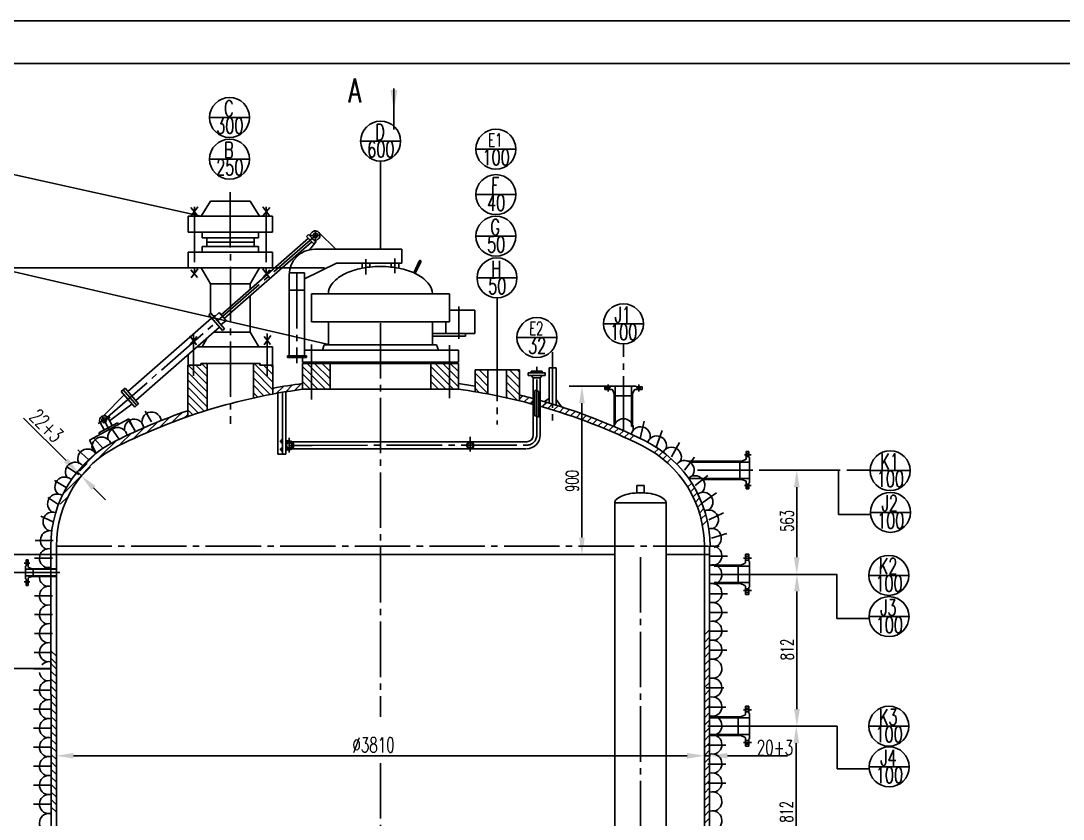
# Model space of a CAD drawing. Extents: x -1586 to 4745, y 878 to 5807.
# Drawn here: x -1463.7 to -1219.2, y 5619.6 to 5806.8 of the extents above; entities that cross this region are included whole.
import ezdxf
from ezdxf.enums import TextEntityAlignment as Align

# ---------------------------------------------------------------- set-up
doc = ezdxf.new("R2010")
doc.units = 0
doc.header["$MEASUREMENT"] = 0
doc.header["$PDMODE"] = 66
doc.linetypes.add('CENTER', pattern=[17.5, 13, -1.5, 1.5, -1.5])
doc.linetypes.add('DASHED', pattern=[5.5, 4, -1.5])
doc.layers.get('0').update_dxf_attribs({"linetype": 'CONTINUOUS'})
doc.layers.get('DEFPOINTS').update_dxf_attribs({"linetype": 'CONTINUOUS'})
for name, color, linetype in [('SZB', 7, 'CONTINUOUS'), ('中心线层', 5, 'CENTER'), ('主体层', 1, 'CONTINUOUS'), ('剖面层', 3, 'CONTINUOUS'), ('图块层', 7, 'CONTINUOUS'), ('尺寸层', 4, 'CONTINUOUS'), ('文字层', 6, 'CONTINUOUS'), ('虚线层', 2, 'DASHED')]:
    doc.layers.add(name, color=color, linetype=linetype)
doc.styles.add('ROMANS', font='ROMANS', dxfattribs={"width": 0.7, "height": 175})
doc.styles.get("Standard").update_dxf_attribs({"font": 'txt.shx', "width": 0.7, "bigfont": 'hztxt.shx'})
doc.styles.add('STYLE1', font='txt.shx', dxfattribs={"width": 0.66})
doc.dimstyles.new('STANDARD$0', dxfattribs={"dimtxt": 3, "dimasz": 4, "dimexe": 3, "dimexo": 0.5, "dimgap": 0.8, "dimtad": 1, "dimdsep": 46, "dimtxsty": 'Standard', "dimcen": 0, "dimadec": 0, "dimazin": 0, "dimtfac": 0.7, "dimtmove": 0, "dimatfit": 0, "dimfxl": 1, "dimtzin": 0, "dimarcsym": 0})
doc.dimstyles.new('公差', dxfattribs={"dimtxt": 3.5, "dimasz": 4, "dimexe": 3, "dimexo": 0.5, "dimgap": 0.8, "dimtad": 1, "dimdec": 0, "dimdsep": 46, "dimtxsty": 'STYLE1', "dimcen": 0, "dimadec": 0, "dimazin": 0, "dimtol": 1, "dimtp": 0.025, "dimtm": 0.055, "dimtfac": 0.7, "dimtdec": 3, "dimtmove": 0, "dimatfit": 0, "dimfxl": 1, "dimtzin": 0, "dimarcsym": 0})

# ---------------------------------------------------------------- blocks, each defined once
blk = doc.blocks.new('*D44')
at = {"layer": 'DEFPOINTS', "color": 0}
for p in [(-1281.67, 5641.37), (-1291.95, 5605.78), (-1281.82, 5605.78)]:
    blk.add_point(p, dxfattribs=at)
at = {"layer": '文字层', "color": 0, "lineweight": -2}
for p, q in [((-1282.17, 5641.37), (-1284.82, 5641.37)), ((-1281.82, 5637.37), (-1281.82, 5609.78)), ((-1291.45, 5605.78), (-1278.82, 5605.78))]:
    blk.add_line(p, q, dxfattribs=at)
at = {"layer": '文字层', "color": 0}
for points in [[(-1282.48, 5637.37), (-1281.15, 5637.37), (-1281.82, 5641.37)], [(-1282.48, 5609.78), (-1281.15, 5609.78), (-1281.82, 5605.78)]]:
    blk.add_solid(points, dxfattribs=at)
at = {"layer": '文字层', "color": 0, "insert": (-1284.12, 5621.28), "char_height": 3, "attachment_point": 5, "rotation": 90, "style": 'STYLE1'}
blk.add_mtext('\\A1;812', dxfattribs=at)
blk = doc.blocks.new('*D45')
at = {"layer": 'DEFPOINTS', "color": 0}
for p in [(-1281.71, 5676.98), (-1292.78, 5641.37), (-1281.67, 5641.37)]:
    blk.add_point(p, dxfattribs=at)
at = {"layer": '文字层', "color": 0, "lineweight": -2}
for p, q in [((-1281.21, 5676.98), (-1278.67, 5676.98)), ((-1281.67, 5672.98), (-1281.67, 5645.37)), ((-1292.28, 5641.37), (-1278.67, 5641.37))]:
    blk.add_line(p, q, dxfattribs=at)
at = {"layer": '文字层', "color": 0}
for points in [[(-1282.34, 5672.98), (-1281, 5672.98), (-1281.67, 5676.98)], [(-1282.34, 5645.37), (-1281, 5645.37), (-1281.67, 5641.37)]]:
    blk.add_solid(points, dxfattribs=at)
at = {"layer": '文字层', "color": 0, "insert": (-1283.97, 5659.35), "char_height": 3, "attachment_point": 5, "rotation": 90, "style": 'STYLE1'}
blk.add_mtext('\\A1;812', dxfattribs=at)
blk = doc.blocks.new('*D46')
at = {"layer": 'DEFPOINTS', "color": 0}
for p in [(-1280.71, 5701.4), (-1281.71, 5676.98), (-1280.71, 5676.98)]:
    blk.add_point(p, dxfattribs=at)
at = {"layer": '文字层', "color": 0, "lineweight": -2}
for p, q in [((-1281.21, 5701.4), (-1284.71, 5701.4)), ((-1281.71, 5697.4), (-1281.71, 5680.98)), ((-1281.21, 5676.98), (-1284.71, 5676.98))]:
    blk.add_line(p, q, dxfattribs=at)
at = {"layer": '文字层', "color": 0}
for points in [[(-1282.38, 5697.4), (-1281.05, 5697.4), (-1281.71, 5701.4)], [(-1282.38, 5680.98), (-1281.05, 5680.98), (-1281.71, 5676.98)]]:
    blk.add_solid(points, dxfattribs=at)
at = {"layer": '文字层', "color": 0, "insert": (-1284.01, 5689.51), "char_height": 3, "attachment_point": 5, "rotation": 90, "style": 'STYLE1'}
blk.add_mtext('\\A1;563', dxfattribs=at)
blk = doc.blocks.new('*D47')
at = {"layer": 'DEFPOINTS', "color": 0}
for p in [(-1455.25, 5681.61), (-1484.82, 5677.4), (-1456.59, 5677.4)]:
    blk.add_point(p, dxfattribs=at)
at = {"layer": '文字层', "color": 0, "lineweight": -2}
for p, q in [((-1484.82, 5685.61), (-1484.82, 5689.61)), ((-1455.75, 5681.61), (-1487.82, 5681.61)), ((-1484.82, 5681.61), (-1484.82, 5677.4)), ((-1457.09, 5677.4), (-1487.82, 5677.4)), ((-1484.82, 5673.4), (-1484.82, 5669.4))]:
    blk.add_line(p, q, dxfattribs=at)
at = {"layer": '文字层', "color": 0}
for points in [[(-1485.49, 5685.61), (-1484.15, 5685.61), (-1484.82, 5681.61)], [(-1485.49, 5673.4), (-1484.15, 5673.4), (-1484.82, 5677.4)]]:
    blk.add_solid(points, dxfattribs=at)
at = {"layer": '文字层', "color": 0, "insert": (-1487.12, 5679.51), "char_height": 3, "attachment_point": 5, "rotation": 90, "style": 'STYLE1'}
blk.add_mtext('\\A1;112', dxfattribs=at)
blk = doc.blocks.new('*D50')
at = {"layer": 'DEFPOINTS', "color": 0, "linetype": 'Continuous'}
for p in [(-1303.38, 5648.66), (-1455.38, 5647.69), (-1303.38, 5634.43)]:
    blk.add_point(p, dxfattribs=at)
at = {"layer": 'SZB', "color": 0, "linetype": 'Continuous', "lineweight": -2}
for p, q in [((-1303.38, 5648.16), (-1303.38, 5631.43)), ((-1455.38, 5647.19), (-1455.38, 5631.43)), ((-1451.38, 5634.43), (-1307.38, 5634.43))]:
    blk.add_line(p, q, dxfattribs=at)
at = {"layer": 'SZB', "color": 0, "linetype": 'Continuous'}
for points in [[(-1451.38, 5635.1), (-1451.38, 5633.77), (-1455.38, 5634.43)], [(-1307.38, 5635.1), (-1307.38, 5633.77), (-1303.38, 5634.43)]]:
    blk.add_solid(points, dxfattribs=at)
at = {"layer": 'SZB', "color": 0, "linetype": 'Continuous', "insert": (-1381, 5636.98), "char_height": 3.5, "attachment_point": 5, "style": 'STYLE1'}
blk.add_mtext('%%c3810', dxfattribs=at)
blk = doc.blocks.new('*X34')
at = {"color": 0, "linetype": 'Continuous'}
for p, q in [((4331.9, 11154.2), (4299.2, 11186.9)), ((4717.9, 11077.6), (4608.5, 11186.9)), ((4331.9, 11021.6), (4217.9, 11135.6)), ((4331.9, 11065.8), (4220.8, 11176.9)), ((4331.9, 11110), (4265, 11176.9)), ((4717.9, 11033.4), (4603.9, 11147.4)), ((4717.9, 11121.8), (4662.7, 11176.9)), ((4717.9, 11165.9), (4706.9, 11176.9)), ((4331.9, 10977.4), (4217.9, 11091.4)), ((4702, 11005.1), (4603.9, 11103.2)), ((4331.9, 10933.2), (4217.9, 11047.2)), ((4313.8, 10907.1), (4217.9, 11003)), ((4665, 10997.8), (4603.9, 11059)), ((4628.5, 10990.2), (4603.9, 11014.8)), ((4280.4, 10896.4), (4217.9, 10958.8)), ((4247.2, 10885.3), (4217.9, 10914.6))]:
    blk.add_line(p, q, dxfattribs=at)
blk = doc.blocks.new('*D51')
at = {"color": 0, "linetype": 'ByBlock', "lineweight": -2}
for p, q in [((-1453.12, 5703.68), (-1463.08, 5713.63)), ((-1449.99, 5701.16), (-1448.17, 5702.98)), ((-1449.21, 5700.38), (-1447.39, 5702.2)), ((-1449.51, 5700.08), (-1450.29, 5700.86)), ((-1446.68, 5697.25), (-1443.86, 5694.42))]:
    blk.add_line(p, q, dxfattribs=at)
at = {"color": 0, "linetype": 'ByBlock'}
for points in [[(-1452.65, 5704.16), (-1453.6, 5703.21), (-1450.29, 5700.86)], [(-1446.21, 5697.72), (-1447.16, 5696.78), (-1449.51, 5700.08)]]:
    blk.add_solid(points, dxfattribs=at)
at = {"layer": 'DEFPOINTS', "color": 0, "linetype": 'ByBlock'}
for p in [(-1450.34, 5700.81), (-1450.29, 5700.86), (-1449.56, 5700.03)]:
    blk.add_point(p, dxfattribs=at)
at = {"color": 0, "linetype": 'ByBlock', "insert": (-1457.71, 5711.87), "char_height": 3.5, "attachment_point": 5, "rotation": 315.0242, "style": 'STYLE1'}
blk.add_mtext('22+3', dxfattribs=at)
blk = doc.blocks.new('*X33')
at = {"color": 0, "linetype": 'Continuous'}
for p, q in [((4127.6, 10842.4), (4172.3, 10887.1)), ((4172.3, 10887.1), (4183.3, 10898.1)), ((4197.5, 10868.1), (4217.9, 10888.5)), ((3978.6, 10781.8), (4040.4, 10843.6)), ((4054.8, 10813.9), (4113.3, 10872.3)), ((3823.5, 10715.1), (3883.8, 10775.3)), ((3898.3, 10745.7), (3964.1, 10811.5))]:
    blk.add_line(p, q, dxfattribs=at)
blk = doc.blocks.new('*X32')
at = {"color": 0, "linetype": 'Continuous'}
for p, q in [((7247.9, 10029.4), (7277.9, 10059.4)), ((7247.9, 9985.2), (7277.9, 10015.2)), ((7247.9, 9941), (7277.9, 9971)), ((7247.9, 9896.8), (7277.9, 9926.8)), ((7247.9, 9852.6), (7277.9, 9882.6)), ((7247.9, 9808.5), (7277.9, 9838.5)), ((7247.9, 9764.3), (7277.9, 9794.3)), ((7247.9, 9720.1), (7277.9, 9750.1)), ((7247.9, 9675.9), (7277.9, 9705.9)), ((7247.9, 9631.7), (7277.9, 9661.7)), ((7247.9, 9587.5), (7277.9, 9617.5)), ((7247.9, 9543.3), (7277.9, 9573.3)), ((7247.9, 9499.1), (7277.9, 9529.1)), ((7247.9, 9454.9), (7277.9, 9484.9)), ((7247.9, 9410.7), (7277.9, 9440.7)), ((7247.9, 9366.5), (7277.9, 9396.5)), ((7247.9, 9322.3), (7277.9, 9352.3)), ((7247.9, 9278.1), (7277.9, 9308.1)), ((7247.9, 9233.9), (7277.9, 9263.9)), ((7247.9, 9189.7), (7277.9, 9219.7)), ((7247.9, 9145.5), (7277.9, 9175.5)), ((7247.9, 9101.3), (7277.9, 9131.3)), ((7247.9, 9057.2), (7277.9, 9087.2)), ((7247.9, 9013), (7277.9, 9043)), ((7247.9, 8968.8), (7277.9, 8998.8)), ((7247.9, 8924.6), (7277.9, 8954.6))]:
    blk.add_line(p, q, dxfattribs=at)
blk = doc.blocks.new('*X35')
at = {"color": 0, "linetype": 'Continuous'}
for p, q in [((4942.9, 11161.9), (4917.9, 11186.9)), ((5052.9, 11096.1), (4962.1, 11186.9)), ((5052.9, 11140.3), (5006.3, 11186.9)), ((5052.9, 11184.5), (5050.5, 11186.9)), ((5752.9, 11103.2), (5669.2, 11186.9)), ((5752.9, 11147.4), (5713.4, 11186.9)), ((5805.4, 11139.1), (5757.6, 11186.9)), ((5805.4, 11183.3), (5801.8, 11186.9)), ((4942.9, 11117.7), (4890.4, 11170.2)), ((4942.9, 11073.5), (4890.4, 11126)), ((5052.9, 11051.9), (4942.9, 11161.9)), ((5752.9, 11059), (5642.9, 11169)), ((5732, 11035.8), (5642.9, 11124.8)), ((5805.4, 11094.9), (5752.9, 11147.4)), ((5978.3, 11054.5), (5902.9, 11130)), ((5978.3, 11098.7), (5928, 11149.1)), ((5978.3, 11142.9), (5972.2, 11149.1)), ((6162.9, 11091), (6104.8, 11149.1)), ((6162.9, 11135.2), (6149, 11149.1)), ((4936.5, 11035.8), (4890.4, 11081.8)), ((5024.9, 11035.8), (4942.9, 11117.7)), ((4980.7, 11035.8), (4942.9, 11073.5)), ((5687.8, 11035.8), (5642.9, 11080.6)), ((5805.4, 11050.7), (5752.9, 11103.2)), ((5978.3, 11010.3), (5902.9, 11085.8)), ((6162.9, 11046.8), (6087.4, 11122.2)), ((6162.9, 11002.6), (6087.4, 11078)), ((4892.3, 11035.8), (4890.4, 11037.6)), ((5643.6, 11035.8), (5642.9, 11036.4)), ((5776.2, 11035.8), (5752.9, 11059)), ((5927.3, 11017.2), (5902.9, 11041.6)), ((6149.8, 10971.5), (6087.4, 11033.8)), ((6092.3, 10984.8), (6087.4, 10989.7))]:
    blk.add_line(p, q, dxfattribs=at)
blk = doc.blocks.new('*D48')
at = {"layer": 'DEFPOINTS', "color": 0}
for p in [(-1322.37, 5721.1), (-1332.1, 5681.61), (-1324.41, 5681.61)]:
    blk.add_point(p, dxfattribs=at)
at = {"layer": '尺寸层', "color": 0, "lineweight": -2}
for p, q in [((-1322.87, 5721.1), (-1335.1, 5721.1)), ((-1332.1, 5717.1), (-1332.1, 5685.61)), ((-1324.91, 5681.61), (-1335.1, 5681.61))]:
    blk.add_line(p, q, dxfattribs=at)
at = {"layer": '尺寸层', "color": 0}
for points in [[(-1332.77, 5717.1), (-1331.44, 5717.1), (-1332.1, 5721.1)], [(-1332.77, 5685.61), (-1331.44, 5685.61), (-1332.1, 5681.61)]]:
    blk.add_solid(points, dxfattribs=at)
at = {"layer": '尺寸层', "color": 0, "insert": (-1334.4, 5698.86), "char_height": 3, "attachment_point": 5, "rotation": 90, "style": 'STYLE1'}
blk.add_mtext('\\A1;900', dxfattribs=at)

msp = doc.modelspace()

# ---------------------------------------------------------------- linework, layer by layer
at = {"color": 0, "linetype": 'ByBlock'}
for p, q in [((-1392.462, 5748.835), (-1504.44, 5748.835)), ((-1289.415, 5701.398), (-1272, 5701.398)), ((-1294.917, 5676.977), (-1272.283, 5676.977)), ((-1274.783, 5676.977), (-1272.246, 5676.977)), ((-1274.755, 5641.371), (-1272.217, 5641.371)), ((-1307.426, 5634.434), (-1311.426, 5634.434)), ((-1303.426, 5634.434), (-1301.959, 5634.434)), ((-1297.959, 5634.434), (-1283.889, 5634.434))]:
    msp.add_line(p, q, dxfattribs=at)
at = {"color": 0, "linetype": 'Continuous'}
for p, q in [((-1401.592, 5719.805), (-1400.007, 5721.39)), ((-1399.498, 5720.132), (-1397.945, 5721.684)), ((-1404.577, 5720.356), (-1404.247, 5720.686)), ((-1403.727, 5719.439), (-1402.107, 5721.058)), ((-1346.777, 5718.052), (-1345.975, 5718.853)), ((-1345.65, 5717.411), (-1344.565, 5718.496)), ((-1344.245, 5717.048), (-1343.167, 5718.126)), ((-1344.245, 5716.929), (-1343.167, 5718.007)), ((-1341.474, 5716.284), (-1340.408, 5717.35)), ((-1341.474, 5716.165), (-1340.408, 5717.231)), ((-1340.106, 5715.884), (-1339.046, 5716.944)), ((-1338.75, 5715.472), (-1337.696, 5716.526)), ((-1337.405, 5715.049), (-1336.357, 5716.097)), ((-1336.072, 5714.614), (-1335.029, 5715.657)), ((-1334.751, 5714.168), (-1333.713, 5715.206)), ((-1333.44, 5713.711), (-1332.407, 5714.744)), ((-1332.141, 5713.243), (-1331.112, 5714.271)), ((-1330.852, 5712.764), (-1330.805, 5712.811)), ((-1330.764, 5712.852), (-1329.828, 5713.787)), ((-1329.573, 5712.275), (-1328.554, 5713.293)), ((-1328.306, 5711.775), (-1327.291, 5712.789)), ((-1327.048, 5711.264), (-1326.038, 5712.275)), ((-1325.801, 5710.744), (-1324.794, 5711.75)), ((-1324.564, 5710.213), (-1323.561, 5711.216)), ((-1323.337, 5709.672), (-1322.338, 5710.671)), ((-1322.119, 5709.122), (-1321.124, 5710.117)), ((-1320.912, 5708.562), (-1319.98, 5709.494)), ((-1444.611, 5705.071), (-1441.356, 5708.326)), ((-1450.819, 5700.63), (-1446.137, 5705.312)), ((-1445.753, 5703.929), (-1444.611, 5705.071)), ((-1315.133, 5705.502), (-1314.181, 5706.453)), ((-1314.092, 5704.775), (-1313.148, 5705.719)), ((-1313.094, 5704.005), (-1312.156, 5704.943)), ((-1312.139, 5703.192), (-1311.204, 5704.127)), ((-1453.833, 5695.848), (-1449.436, 5700.246)), ((-1307.302, 5697.423), (-1306.344, 5698.38)), ((-1306.65, 5696.307), (-1305.68, 5697.277)), ((-1454.466, 5693.448), (-1452.649, 5695.265)), ((-1306.045, 5695.145), (-1305.061, 5696.129)), ((-1305.49, 5693.932), (-1304.488, 5694.934)), ((-1304.987, 5692.667), (-1304.163, 5693.491)), ((-1304.541, 5691.345), (-1303.492, 5692.394)), ((-1304.122, 5693.532), (-1303.964, 5693.69)), ((-1304.156, 5689.962), (-1303.076, 5691.042)), ((-1303.838, 5688.513), (-1302.721, 5689.629)), ((-1302.491, 5688.092), (-1302.432, 5688.15)), ((-1455.377, 5657.786), (-1456.577, 5658.986)), ((-1455.377, 5656.018), (-1456.577, 5657.218)), ((-1455.377, 5654.761), (-1456.577, 5655.961)), ((-1456.339, 5653.955), (-1456.577, 5654.193)), ((-1455.377, 5652.993), (-1456.339, 5653.955)), ((-1455.377, 5652.993), (-1456.339, 5653.955)), ((-1455.377, 5651.226), (-1456.577, 5652.426)), ((-1455.377, 5649.458), (-1456.577, 5650.658)), ((-1456.042, 5648.355), (-1456.577, 5648.89)), ((-1455.377, 5647.69), (-1456.042, 5648.355)), ((-1455.377, 5645.922), (-1456.577, 5647.122)), ((-1455.377, 5644.155), (-1456.577, 5645.355)), ((-1455.745, 5642.755), (-1456.577, 5643.587)), ((-1455.377, 5640.619), (-1456.577, 5641.819)), ((-1455.377, 5642.387), (-1455.745, 5642.755)), ((-1455.377, 5638.851), (-1456.577, 5640.051)), ((-1455.448, 5637.155), (-1456.577, 5638.284)), ((-1455.377, 5635.316), (-1456.577, 5636.516)), ((-1455.377, 5637.084), (-1455.448, 5637.155)), ((-1455.377, 5633.548), (-1456.577, 5634.748)), ((-1455.377, 5631.78), (-1456.577, 5632.98)), ((-1455.377, 5630.012), (-1456.577, 5631.212)), ((-1455.377, 5628.245), (-1456.577, 5629.445)), ((-1455.377, 5626.477), (-1456.577, 5627.677)), ((-1455.377, 5624.709), (-1456.577, 5625.909)), ((-1455.377, 5622.941), (-1456.577, 5624.141)), ((-1455.377, 5621.174), (-1456.577, 5622.374))]:
    msp.add_line(p, q, dxfattribs=at)
at = {"color": 0, "linetype": 'ByBlock'}
for points in [[(-1307.426, 5635.101), (-1307.426, 5633.767), (-1303.426, 5634.434)], [(-1297.959, 5635.101), (-1297.959, 5633.767), (-1301.959, 5634.434)]]:
    msp.add_solid(points, dxfattribs=at)
at = {"layer": 'DEFPOINTS', "color": 0, "linetype": 'ByBlock'}
for p in [(-1391.962, 5753.235), (-1340.981, 5722.823), (-1402.787, 5708.194), (-1402.787, 5706.283), (-1290.199, 5701.398), (-1463.38, 5677.399), (-1462.607, 5677.399), (-1275.283, 5675.935), (-1275.283, 5675.935), (-1456.577, 5653.938), (-1303.426, 5634.434), (-1301.959, 5634.434), (-1301.959, 5634.434), (-1279.129, 5631.419)]:
    msp.add_point(p, dxfattribs=at)
at = {"layer": 'SZB', "color": 4, "linetype": 'Continuous'}
msp.add_line((-1376.198, 5790.942), (-1376.198, 5781.342), dxfattribs=at)
at = {"layer": 'SZB', "color": 7, "linetype": 'Continuous'}
for p, q in [((-1379.377, 5753.235), (-1379.377, 5773.889)), ((-1351.977, 5730.585), (-1351.977, 5741.817)), ((-1271.957, 5701.423), (-1271.957, 5691.051)), ((-1271.957, 5691.051), (-1264.398, 5691.051)), ((-1272.283, 5676.977), (-1272.283, 5666.605)), ((-1272.283, 5666.605), (-1264.724, 5666.605)), ((-1272.255, 5641.371), (-1272.255, 5631.364)), ((-1272.255, 5631.364), (-1264.696, 5631.364))]:
    msp.add_line(p, q, dxfattribs=at)
at = {"layer": 'SZB', "color": 4, "linetype": 'Continuous'}
msp.add_solid([(-1376.198, 5785.742), (-1375.398, 5790.542), (-1376.998, 5790.542)], dxfattribs=at)
at = {"layer": '中心线层'}
for p, q in [((-1414.583, 5766.609), (-1414.577, 5712.29)), ((-1422.963, 5763.161), (-1422.963, 5746.008)), ((-1406.203, 5763.161), (-1406.203, 5746.008)), ((-1394.607, 5756.479), (-1444.193, 5713.117)), ((-1395.776, 5756.479), (-1393.438, 5756.479)), ((-1394.607, 5755.31), (-1394.607, 5757.648)), ((-1382.777, 5750.869), (-1382.777, 5747.28)), ((-1375.977, 5751.094), (-1375.977, 5747.616)), ((-1369.935, 5750.728), (-1371.377, 5747.631)), ((-1398.977, 5747.674), (-1398.977, 5726.526)), ((-1360.977, 5739.764), (-1360.977, 5732.201)), ((-1379.377, 5735.899), (-1379.377, 5643.55)), ((-1423.216, 5733.465), (-1423.2, 5723.557)), ((-1405.942, 5733.478), (-1405.942, 5723.571)), ((-1395.577, 5730.901), (-1395.577, 5718.001)), ((-1363.177, 5730.722), (-1363.177, 5718.337)), ((-1351.977, 5730.585), (-1351.977, 5712.137)), ((-1338.999, 5729.069), (-1338.999, 5712.07)), ((-1322.369, 5710.461), (-1322.369, 5731.052)), ((-1322.369, 5710.461), (-1322.369, 5731.052)), ((-1342.696, 5709.641), (-1342.696, 5726.299)), ((-1325.969, 5719.901), (-1325.969, 5721.501)), ((-1318.769, 5719.901), (-1318.769, 5721.501)), ((-1444.699, 5714.052), (-1443.014, 5710.935)), ((-1433.052, 5712.76), (-1434.596, 5715.273)), ((-1442.794, 5713.874), (-1445.577, 5712.369)), ((-1436.974, 5710.807), (-1438.464, 5713.139)), ((-1436.909, 5710.447), (-1438.402, 5713.428)), ((-1317.503, 5712.89), (-1318.459, 5708.824)), ((-1440.77, 5708.752), (-1442.542, 5711.343)), ((-1358.311, 5709.207), (-1358.311, 5705.765)), ((-1313.26, 5710.746), (-1314.67, 5706.777)), ((-1444.429, 5706.522), (-1446.525, 5708.869)), ((-1400.778, 5709.019), (-1400.778, 5705.568)), ((-1395.414, 5707.238), (-1345.062, 5707.275)), ((-1309.243, 5707.872), (-1311.062, 5704.539)), ((-1447.811, 5703.836), (-1450.32, 5706.164)), ((-1305.737, 5704.428), (-1308.048, 5701.404)), ((-1293.975, 5704.998), (-1292.375, 5704.998)), ((-1450.086, 5700.426), (-1452.928, 5702.208)), ((-1302.591, 5700.136), (-1305.555, 5697.843)), ((-1304.996, 5701.423), (-1264.473, 5701.423)), ((-1453.115, 5697.34), (-1455.831, 5698.975)), ((-1293.975, 5697.798), (-1292.375, 5697.798)), ((-1454.815, 5693.314), (-1457.373, 5694.968)), ((-1300.517, 5696.124), (-1303.973, 5693.712)), ((-1456.123, 5689.265), (-1459.005, 5690.641)), ((-1298.92, 5691.423), (-1302.337, 5689.792)), ((-1456.123, 5684.952), (-1460.334, 5684.952)), ((-1298.08, 5686.565), (-1301.709, 5685.482)), ((-1455.377, 5683.612), (-1303.377, 5683.612)), ((-1455.377, 5683.612), (-1299.913, 5683.612)), ((-1456.306, 5680.739), (-1460.517, 5680.739)), ((-1318.377, 5681.037), (-1318.377, 5404.827)), ((-1297.958, 5681.243), (-1302.168, 5681.243)), ((-1294.217, 5680.777), (-1292.297, 5680.777)), ((-1454.562, 5677.399), (-1463.38, 5677.399)), ((-1461.647, 5679.599), (-1462.927, 5679.599)), ((-1461.647, 5675.199), (-1462.927, 5675.199)), ((-1302.057, 5676.977), (-1291.946, 5676.977)), ((-1297.958, 5672.443), (-1302.168, 5672.443)), ((-1294.217, 5673.177), (-1292.297, 5673.177)), ((-1456.306, 5671.939), (-1460.517, 5671.939)), ((-1297.958, 5668.043), (-1302.168, 5668.043)), ((-1456.306, 5667.539), (-1460.517, 5667.539)), ((-1456.306, 5663.139), (-1460.517, 5663.139)), ((-1297.958, 5663.643), (-1302.168, 5663.643)), ((-1456.396, 5658.69), (-1460.607, 5658.69)), ((-1298.141, 5659.167), (-1302.352, 5659.167)), ((-1456.697, 5654.879), (-1466.807, 5654.879)), ((-1456.577, 5654.838), (-1460.787, 5654.838)), ((-1456.519, 5649.792), (-1460.73, 5649.792)), ((-1298.784, 5650.389), (-1302.995, 5650.389)), ((-1298.354, 5645.82), (-1302.565, 5645.82)), ((-1456.519, 5645.343), (-1460.73, 5645.343)), ((-1294.22, 5645.171), (-1292.3, 5645.171)), ((-1456.519, 5640.894), (-1460.73, 5640.894)), ((-1298.354, 5641.371), (-1302.565, 5641.371)), ((-1302.06, 5641.371), (-1291.95, 5641.371)), ((-1456.519, 5636.445), (-1460.73, 5636.445)), ((-1298.354, 5636.922), (-1302.565, 5636.922)), ((-1294.22, 5637.571), (-1292.3, 5637.571)), ((-1456.519, 5631.996), (-1460.73, 5631.996)), ((-1379.377, 5632.697), (-1379.377, 5352.446)), ((-1298.354, 5632.473), (-1302.565, 5632.473)), ((-1456.519, 5627.547), (-1460.73, 5627.547)), ((-1298.354, 5628.024), (-1302.565, 5628.024)), ((-1456.519, 5623.098), (-1460.73, 5623.098))]:
    msp.add_line(p, q, dxfattribs=at)
msp.add_arc((-1345.062, 5709.641), 2.366, 270, 0, dxfattribs=at)
at = {"layer": '主体层', "color": 1, "linetype": 'Continuous'}
for p, q in [((-1423.818, 5762.987), (-1422.263, 5761.138)), ((-1422.189, 5763.209), (-1423.743, 5761.065)), ((-1421.421, 5760.948), (-1419.244, 5764.506)), ((-1419.244, 5764.506), (-1414.577, 5764.506)), ((-1409.909, 5764.506), (-1414.577, 5764.506)), ((-1407.732, 5760.948), (-1409.909, 5764.506)), ((-1406.977, 5763.209), (-1405.422, 5761.065)), ((-1405.348, 5762.987), (-1406.902, 5761.138)), ((-1424.461, 5760.948), (-1424.461, 5757.215)), ((-1421.421, 5760.948), (-1424.461, 5760.948)), ((-1407.732, 5760.948), (-1421.421, 5760.948)), ((-1407.732, 5760.948), (-1404.692, 5760.948)), ((-1407.732, 5760.948), (-1404.692, 5760.948)), ((-1404.692, 5760.948), (-1404.692, 5757.215)), ((-1404.692, 5760.948), (-1404.692, 5757.215)), ((-1424.461, 5757.215), (-1414.577, 5757.215)), ((-1421.175, 5757.215), (-1421.175, 5755.941)), ((-1421.175, 5755.941), (-1414.577, 5755.941)), ((-1420.124, 5755.941), (-1420.124, 5755.273)), ((-1396.276, 5755.802), (-1416.767, 5737.883)), ((-1404.692, 5757.215), (-1414.577, 5757.215)), ((-1404.692, 5757.215), (-1414.577, 5757.215)), ((-1407.978, 5755.941), (-1414.577, 5755.941)), ((-1407.978, 5755.941), (-1414.577, 5755.941)), ((-1409.029, 5755.941), (-1409.029, 5755.273)), ((-1409.029, 5755.941), (-1409.029, 5755.273)), ((-1407.978, 5757.215), (-1407.978, 5755.941)), ((-1407.978, 5757.215), (-1407.978, 5755.941)), ((-1396.282, 5756.656), (-1396.706, 5756.232)), ((-1395.005, 5754.528), (-1396.706, 5756.232)), ((-1394.524, 5754.896), (-1396.282, 5756.656)), ((-1395.358, 5757.231), (-1396.108, 5756.482)), ((-1395.278, 5755.655), (-1394.483, 5755.008)), ((-1393.962, 5755.635), (-1394.7, 5755.071)), ((-1389.863, 5753.235), (-1393.792, 5757.151)), ((-1421.175, 5753.842), (-1414.577, 5753.842)), ((-1421.175, 5752.568), (-1421.175, 5753.842)), ((-1420.124, 5753.842), (-1420.124, 5755.273)), ((-1420.124, 5754.882), (-1409.029, 5754.882)), ((-1395.442, 5754.966), (-1415.991, 5736.997)), ((-1407.978, 5753.842), (-1414.577, 5753.842)), ((-1409.029, 5753.842), (-1409.029, 5755.273)), ((-1407.978, 5752.568), (-1407.978, 5753.842)), ((-1396.035, 5753.102), (-1394.483, 5755.008)), ((-1394.524, 5754.896), (-1395.005, 5754.528)), ((-1394.777, 5753.235), (-1374.372, 5753.235)), ((-1374.372, 5753.235), (-1374.372, 5749.956)), ((-1424.461, 5752.568), (-1414.577, 5752.568)), ((-1424.461, 5748.835), (-1424.461, 5752.568)), ((-1404.692, 5752.568), (-1414.577, 5752.568)), ((-1404.692, 5748.835), (-1404.692, 5752.568)), ((-1421.421, 5748.835), (-1424.461, 5748.835)), ((-1423.818, 5748.417), (-1422.263, 5746.568)), ((-1422.189, 5748.639), (-1423.743, 5746.494)), ((-1419.244, 5745.103), (-1421.421, 5748.835)), ((-1409.909, 5745.103), (-1407.732, 5748.835)), ((-1407.732, 5748.835), (-1404.692, 5748.835)), ((-1406.977, 5748.639), (-1405.422, 5746.494)), ((-1405.348, 5748.417), (-1406.902, 5746.568)), ((-1397.177, 5746.309), (-1389.715, 5749.956)), ((-1389.715, 5749.956), (-1374.372, 5749.956)), ((-1383.675, 5749.956), (-1383.675, 5748.794)), ((-1381.878, 5749.956), (-1381.878, 5749.06)), ((-1376.875, 5749.956), (-1376.875, 5749.06)), ((-1375.078, 5749.956), (-1375.078, 5748.794)), ((-1370.278, 5750.466), (-1371.558, 5747.714)), ((-1369.915, 5750.297), (-1371.196, 5747.545)), ((-1400.777, 5747.235), (-1400.777, 5728.235)), ((-1400.76, 5747.674), (-1397.177, 5747.674)), ((-1397.177, 5747.674), (-1397.177, 5728.235)), ((-1419.244, 5745.103), (-1409.909, 5745.103)), ((-1419.244, 5738.17), (-1419.244, 5745.103)), ((-1409.909, 5743.88), (-1409.909, 5745.103)), ((-1400.777, 5743.635), (-1397.177, 5743.635)), ((-1409.909, 5733.779), (-1409.909, 5742.316)), ((-1395.577, 5742.795), (-1363.177, 5742.795)), ((-1395.577, 5742.795), (-1395.577, 5736.195)), ((-1363.177, 5742.795), (-1363.177, 5736.195)), ((-1363.177, 5738.932), (-1357.192, 5738.932)), ((-1357.192, 5738.932), (-1357.192, 5733.435)), ((-1418.977, 5737.068), (-1438.614, 5719.897)), ((-1419.187, 5738.22), (-1419.643, 5737.83)), ((-1419.643, 5737.83), (-1416.428, 5734.153)), ((-1419.187, 5738.22), (-1415.981, 5734.554)), ((-1418.669, 5737.628), (-1418.01, 5737.628)), ((-1417.179, 5738.354), (-1418.383, 5737.301)), ((-1417.179, 5738.354), (-1415.579, 5736.525)), ((-1415.579, 5736.525), (-1416.784, 5735.472)), ((-1395.577, 5736.195), (-1363.177, 5736.195)), ((-1391.577, 5736.195), (-1391.577, 5730.789)), ((-1367.177, 5736.195), (-1367.177, 5730.789)), ((-1364.06, 5736.195), (-1364.06, 5733.482)), ((-1417.094, 5734.915), (-1436.756, 5717.721)), ((-1418.392, 5733.779), (-1414.577, 5733.779)), ((-1415.981, 5734.554), (-1416.428, 5734.153)), ((-1409.909, 5733.773), (-1414.577, 5733.779)), ((-1407.932, 5730.366), (-1409.909, 5733.773)), ((-1424.103, 5732.946), (-1422.546, 5730.804)), ((-1422.475, 5732.726), (-1424.026, 5730.876)), ((-1421.226, 5730.375), (-1420.127, 5732.262)), ((-1406.682, 5732.739), (-1405.128, 5730.89)), ((-1405.054, 5732.96), (-1406.608, 5730.816)), ((-1367.177, 5733.435), (-1357.192, 5733.435)), ((-1367.177, 5732.875), (-1359.442, 5732.875)), ((-1359.442, 5733.435), (-1359.442, 5732.875)), ((-1422.286, 5730.375), (-1414.577, 5730.375)), ((-1404.696, 5730.362), (-1414.581, 5730.375)), ((-1404.702, 5726.023), (-1404.696, 5730.362)), ((-1397.177, 5729.555), (-1361.077, 5729.555)), ((-1392.539, 5730.789), (-1392.991, 5729.555)), ((-1392.539, 5730.789), (-1379.377, 5730.789)), ((-1366.214, 5730.789), (-1379.377, 5730.789)), ((-1366.214, 5730.789), (-1365.762, 5729.555)), ((-1361.077, 5729.555), (-1361.077, 5726.755)), ((-1424.461, 5726.035), (-1424.461, 5728.472)), ((-1421.537, 5726.435), (-1407.617, 5726.435)), ((-1420.017, 5726.435), (-1420.017, 5715.468)), ((-1409.137, 5726.435), (-1409.137, 5718.353)), ((-1401.177, 5728.235), (-1396.711, 5728.235)), ((-1401.177, 5728.235), (-1401.177, 5727.835)), ((-1401.177, 5727.835), (-1396.711, 5727.835)), ((-1397.677, 5726.755), (-1397.677, 5727.835)), ((-1397.677, 5726.755), (-1361.077, 5726.755)), ((-1397.677, 5726.435), (-1361.077, 5726.435)), ((-1397.677, 5726.435), (-1397.677, 5720.389)), ((-1396.711, 5728.235), (-1396.711, 5727.835)), ((-1393.177, 5726.435), (-1393.501, 5726.755)), ((-1391.177, 5726.435), (-1391.177, 5720.389)), ((-1367.577, 5726.435), (-1367.577, 5720.389)), ((-1365.577, 5726.435), (-1365.252, 5726.755)), ((-1361.077, 5726.435), (-1361.077, 5720.389)), ((-1424.577, 5726.035), (-1424.577, 5713.97)), ((-1424.577, 5726.035), (-1421.537, 5726.035)), ((-1404.587, 5726.022), (-1407.627, 5726.026)), ((-1407.617, 5726.035), (-1404.577, 5726.035)), ((-1404.577, 5726.035), (-1404.577, 5719.283)), ((-1357.177, 5724.922), (-1357.177, 5719.808)), ((-1357.177, 5724.922), (-1346.777, 5724.922)), ((-1354.158, 5724.922), (-1354.158, 5719.279)), ((-1349.795, 5724.922), (-1349.795, 5718.392)), ((-1346.777, 5724.922), (-1346.777, 5717.691)), ((-1339.822, 5725.438), (-1339.822, 5717.177)), ((-1338.175, 5725.438), (-1339.822, 5725.438)), ((-1338.175, 5716.676), (-1338.175, 5725.438)), ((-1439.517, 5719.107), (-1444.308, 5714.146)), ((-1439.266, 5720.661), (-1440.178, 5719.882)), ((-1440.178, 5719.882), (-1436.998, 5716.155)), ((-1439.722, 5720.271), (-1436.551, 5716.555)), ((-1439.266, 5720.661), (-1436.104, 5716.956)), ((-1397.677, 5720.389), (-1361.077, 5720.389)), ((-1325.349, 5720.921), (-1326.769, 5720.921)), ((-1326.769, 5720.301), (-1326.769, 5720.921)), ((-1325.092, 5720.301), (-1326.769, 5720.301)), ((-1326.329, 5720.301), (-1326.329, 5720.921)), ((-1325.609, 5720.301), (-1325.609, 5720.921)), ((-1325.349, 5721.101), (-1325.349, 5720.921)), ((-1319.389, 5721.101), (-1325.349, 5721.101)), ((-1324.529, 5719.301), (-1324.869, 5720.15)), ((-1324.529, 5711.872), (-1324.529, 5719.301)), ((-1324.289, 5712.394), (-1324.289, 5721.101)), ((-1320.449, 5711.634), (-1320.449, 5721.101)), ((-1320.209, 5719.301), (-1319.87, 5720.15)), ((-1320.209, 5711.53), (-1320.209, 5719.301)), ((-1319.647, 5720.301), (-1317.969, 5720.301)), ((-1319.389, 5720.921), (-1319.389, 5721.101)), ((-1317.969, 5720.921), (-1319.389, 5720.921)), ((-1319.129, 5720.301), (-1319.129, 5720.921)), ((-1318.409, 5720.301), (-1318.409, 5720.921)), ((-1317.969, 5720.301), (-1317.969, 5720.921)), ((-1437.66, 5716.931), (-1442.919, 5712.993)), ((-1436.104, 5716.956), (-1436.998, 5716.155)), ((-1339.822, 5718.192), (-1340.871, 5717.484)), ((-1338.175, 5718.003), (-1336.88, 5716.267)), ((-1320.209, 5718.821), (-1324.529, 5718.821)), ((-1438.402, 5713.428), (-1447.627, 5708.443)), ((-1441.042, 5712.547), (-1445.443, 5710.168)), ((-1445.128, 5712.612), (-1444.177, 5710.852)), ((-1443.259, 5713.622), (-1442.308, 5711.863)), ((-1441.042, 5712.547), (-1440.814, 5712.125)), ((-1445.443, 5710.168), (-1445.215, 5709.746)), ((-1447.627, 5708.443), (-1446.026, 5705.432)), ((-1292.955, 5705.798), (-1293.575, 5705.798)), ((-1293.575, 5704.121), (-1293.575, 5705.798)), ((-1293.575, 5705.358), (-1292.955, 5705.358)), ((-1293.575, 5704.638), (-1292.955, 5704.638)), ((-1292.955, 5704.378), (-1292.955, 5705.798)), ((-1292.775, 5704.378), (-1292.955, 5704.378)), ((-1292.775, 5698.418), (-1292.775, 5704.378)), ((-1307.303, 5703.558), (-1294.575, 5703.558)), ((-1306.81, 5703.318), (-1292.775, 5703.318)), ((-1295.055, 5699.238), (-1295.055, 5703.558)), ((-1294.575, 5703.558), (-1293.726, 5703.898)), ((-1307.123, 5699.478), (-1292.775, 5699.478)), ((-1319.25, 5696.09), (-1319.25, 5697.821)), ((-1319.25, 5697.821), (-1318.377, 5697.821)), ((-1317.503, 5697.821), (-1318.377, 5697.821)), ((-1317.503, 5696.09), (-1317.503, 5697.821)), ((-1303.752, 5699.238), (-1294.575, 5699.238)), ((-1294.575, 5699.238), (-1293.726, 5698.899)), ((-1293.575, 5698.676), (-1293.575, 5696.998)), ((-1293.575, 5698.158), (-1292.955, 5698.158)), ((-1293.575, 5697.438), (-1292.955, 5697.438)), ((-1293.575, 5696.998), (-1292.955, 5696.998)), ((-1292.955, 5696.998), (-1292.955, 5698.418)), ((-1292.955, 5698.418), (-1292.775, 5698.418)), ((-1324.377, 5693.775), (-1324.377, 5442.595)), ((-1312.377, 5693.775), (-1324.377, 5693.775)), ((-1312.377, 5693.775), (-1312.377, 5442.595)), ((-1456.577, 5576.815), (-1456.72, 5683.612)), ((-1455.377, 5471.155), (-1455.377, 5683.612)), ((-1303.377, 5664.275), (-1303.377, 5683.612)), ((-1302.177, 5683.612), (-1302.177, 5471.155)), ((-1461.967, 5680.399), (-1462.447, 5680.399)), ((-1462.447, 5680.399), (-1462.447, 5678.899)), ((-1461.967, 5679.959), (-1462.447, 5679.959)), ((-1461.967, 5678.777), (-1461.967, 5680.399)), ((-1456.697, 5681.612), (-1324.377, 5681.612)), ((-1312.377, 5681.612), (-1302.177, 5681.612)), ((-1292.957, 5681.677), (-1293.737, 5681.677)), ((-1293.737, 5679.78), (-1293.737, 5681.677)), ((-1293.737, 5681.217), (-1292.957, 5681.217)), ((-1293.737, 5680.337), (-1292.957, 5680.337)), ((-1292.957, 5679.957), (-1292.957, 5681.677)), ((-1292.777, 5679.957), (-1292.957, 5679.957)), ((-1292.777, 5673.997), (-1292.777, 5679.957)), ((-1462.607, 5678.899), (-1462.607, 5675.899)), ((-1462.447, 5678.899), (-1462.607, 5678.899)), ((-1455.407, 5678.159), (-1462.607, 5678.159)), ((-1461.967, 5679.239), (-1462.447, 5679.239)), ((-1461.087, 5678.299), (-1461.839, 5678.59)), ((-1455.407, 5678.299), (-1461.087, 5678.299)), ((-1460.807, 5678.299), (-1460.807, 5676.499)), ((-1302.177, 5679.137), (-1294.937, 5679.137)), ((-1301.06, 5678.897), (-1292.777, 5678.897)), ((-1295.417, 5674.817), (-1295.417, 5679.137)), ((-1294.937, 5679.137), (-1293.887, 5679.557)), ((-1455.407, 5676.639), (-1462.607, 5676.639)), ((-1462.607, 5675.899), (-1462.447, 5675.899)), ((-1462.447, 5675.899), (-1462.447, 5674.399)), ((-1461.967, 5675.559), (-1462.447, 5675.559)), ((-1461.967, 5676.022), (-1461.967, 5674.399)), ((-1461.087, 5676.499), (-1461.839, 5676.209)), ((-1455.407, 5676.499), (-1461.087, 5676.499)), ((-1301.06, 5675.057), (-1292.777, 5675.057)), ((-1461.967, 5674.839), (-1462.447, 5674.839)), ((-1462.447, 5674.399), (-1461.967, 5674.399)), ((-1302.141, 5674.817), (-1294.937, 5674.817)), ((-1294.937, 5674.817), (-1293.887, 5674.397)), ((-1293.737, 5674.175), (-1293.737, 5672.277)), ((-1293.737, 5673.617), (-1292.957, 5673.617)), ((-1293.737, 5672.737), (-1292.957, 5672.737)), ((-1292.957, 5672.277), (-1292.957, 5673.997)), ((-1292.957, 5673.997), (-1292.777, 5673.997)), ((-1293.737, 5672.277), (-1292.957, 5672.277)), ((-1303.377, 5664.275), (-1303.377, 5471.155)), ((-1456.577, 5655.738), (-1456.577, 5656.217)), ((-1455.377, 5653.938), (-1455.377, 5654.078)), ((-1455.377, 5653.938), (-1455.377, 5654.078)), ((-1293.74, 5644.173), (-1293.74, 5646.071)), ((-1292.96, 5646.071), (-1293.74, 5646.071)), ((-1293.74, 5645.611), (-1292.96, 5645.611)), ((-1292.96, 5644.351), (-1292.96, 5646.071)), ((-1302.18, 5643.531), (-1294.94, 5643.531)), ((-1302.06, 5643.291), (-1292.78, 5643.291)), ((-1295.42, 5639.211), (-1295.42, 5643.531)), ((-1294.94, 5643.531), (-1293.891, 5643.951)), ((-1293.74, 5644.731), (-1292.96, 5644.731)), ((-1292.78, 5644.351), (-1292.96, 5644.351)), ((-1292.78, 5638.391), (-1292.78, 5644.351)), ((-1302.144, 5639.211), (-1294.94, 5639.211)), ((-1302.127, 5639.451), (-1292.78, 5639.451)), ((-1294.94, 5639.211), (-1293.891, 5638.791)), ((-1293.74, 5638.568), (-1293.74, 5636.671)), ((-1292.96, 5636.671), (-1292.96, 5638.391)), ((-1292.96, 5638.391), (-1292.78, 5638.391)), ((-1293.74, 5638.011), (-1292.96, 5638.011)), ((-1293.74, 5637.131), (-1292.96, 5637.131)), ((-1293.74, 5636.671), (-1292.96, 5636.671))]:
    msp.add_line(p, q, dxfattribs=at)
at = {"layer": '主体层'}
for p, q in [((-1421.537, 5726.435), (-1421.537, 5726.035)), ((-1407.626, 5726.426), (-1407.627, 5726.026)), ((-1407.617, 5726.435), (-1407.617, 5726.035)), ((-1344.696, 5724.255), (-1340.695, 5724.255)), ((-1344.696, 5724.255), (-1344.696, 5723.618)), ((-1343.98, 5724.619), (-1341.412, 5724.619)), ((-1343.98, 5724.619), (-1343.98, 5724.255)), ((-1341.412, 5724.619), (-1341.412, 5724.255)), ((-1340.695, 5724.255), (-1340.695, 5723.618)), ((-1344.696, 5723.618), (-1340.695, 5723.618)), ((-1343.979, 5723.618), (-1343.515, 5723.042)), ((-1343.515, 5723.042), (-1342.696, 5723.042)), ((-1343.515, 5723.042), (-1343.515, 5709.641)), ((-1341.877, 5723.042), (-1342.696, 5723.042)), ((-1341.413, 5723.618), (-1341.877, 5723.042)), ((-1341.877, 5723.042), (-1341.877, 5709.641)), ((-1403.412, 5719.357), (-1403.412, 5705.145)), ((-1402.32, 5719.633), (-1402.32, 5705.145)), ((-1401.592, 5719.809), (-1401.592, 5705.145)), ((-1343.151, 5719.964), (-1343.151, 5714.21)), ((-1342.241, 5719.795), (-1342.241, 5713.934)), ((-1402.787, 5708.33), (-1402.787, 5708.057)), ((-1402.787, 5708.329), (-1402.635, 5708.329)), ((-1402.545, 5708.057), (-1402.787, 5708.057)), ((-1402.768, 5708.329), (-1402.635, 5708.329)), ((-1402.768, 5708.329), (-1402.545, 5708.329)), ((-1402.32, 5708.6), (-1402.545, 5708.6)), ((-1402.545, 5708.6), (-1402.545, 5707.786)), ((-1402.545, 5707.786), (-1402.32, 5707.786)), ((-1402.545, 5705.876), (-1402.545, 5706.691)), ((-1402.545, 5706.691), (-1402.32, 5706.691)), ((-1401.592, 5708.329), (-1400.778, 5708.329)), ((-1400.778, 5708.057), (-1401.592, 5708.057)), ((-1401.365, 5708.329), (-1401.365, 5708.057)), ((-1345.068, 5708.057), (-1400.055, 5708.057)), ((-1403.412, 5705.145), (-1401.592, 5705.145)), ((-1402.545, 5706.419), (-1402.787, 5706.419)), ((-1402.545, 5706.419), (-1402.787, 5706.419)), ((-1402.787, 5706.146), (-1402.787, 5706.419)), ((-1402.787, 5706.148), (-1402.635, 5706.148)), ((-1402.545, 5706.146), (-1402.787, 5706.146)), ((-1402.768, 5706.148), (-1402.545, 5706.148)), ((-1402.768, 5706.148), (-1402.635, 5706.148)), ((-1402.32, 5705.876), (-1402.545, 5705.876)), ((-1400.778, 5706.419), (-1401.592, 5706.419)), ((-1400.778, 5706.419), (-1401.592, 5706.419)), ((-1401.592, 5706.148), (-1400.778, 5706.148)), ((-1400.778, 5706.146), (-1401.592, 5706.146)), ((-1401.365, 5706.148), (-1401.365, 5706.419)), ((-1345.15, 5706.419), (-1400.055, 5706.419)), ((-1358.311, 5706.419), (-1357.497, 5706.419)), ((-1358.311, 5706.419), (-1357.497, 5706.419))]:
    msp.add_line(p, q, dxfattribs=at)
at = {"layer": '主体层', "color": 1, "linetype": 'Continuous'}
for points in [[(-1367.177, 5742.795, 0.1686636), (-1367.937, 5744.986, 0.1052124), (-1370.75, 5747.321, 0.0673916), (-1374.453, 5748.667, 0.0535426), (-1379.377, 5749.195, 0.0535426), (-1384.3, 5748.667, 0.0673916), (-1388.003, 5747.321, 0.1052124), (-1390.816, 5744.986, 0.1686636), (-1391.577, 5742.795, 0.1686636)], [(-1312.377, 5693.775, 0.2075614), (-1312.699, 5694.518, 0.0959007), (-1314.134, 5695.42, 0.0526898), (-1315.928, 5695.905, 0.0398152), (-1318.377, 5696.101, 0.0398152), (-1320.825, 5695.905, 0.0526898), (-1322.619, 5695.42, 0.0959007), (-1324.054, 5694.518, 0.2075614), (-1324.377, 5693.775, 0.2075614)]]:
    msp.add_lwpolyline(points, format="xyb", dxfattribs=at)
for centre, radius in [((-1394.607, 5756.479), 0.505), ((-1444.193, 5713.117), 0.563)]:
    msp.add_circle(centre, radius, dxfattribs=at)
at = {"layer": '主体层'}
for centre, radius in [((-1400.778, 5707.238), 0.819), ((-1400.778, 5707.238), 0.637), ((-1400.778, 5707.238), 0.637), ((-1358.311, 5707.238), 0.819), ((-1358.311, 5707.238), 0.637)]:
    msp.add_circle(centre, radius, dxfattribs=at)
at = {"layer": '主体层', "color": 1, "linetype": 'Continuous'}
for centre, radius, start, end in [((-1394.607, 5756.479), 1.062, 307.38927, 134.94836), ((-1394.777, 5747.235), 6, 90, 180), ((-1370.105, 5750.364), 0.201, 329.48948, 160.60499), ((-1379.377, 5584.127), 138.805, 97.57589, 100.46001), ((-1379.377, 5584.127), 138.805, 80.7968, 82.42411), ((-1379.377, 5584.127), 137.485, 97.64906, 116.56505), ((-1379.377, 5584.127), 137.485, 78.50432, 82.35094), ((-1379.377, 5584.127), 138.805, 75.02719, 76.41655), ((-1325.092, 5720.061), 0.24, 21.80141, 90), ((-1319.647, 5720.061), 0.24, 90, 158.19859), ((-1379.377, 5584.127), 137.485, 74.88002, 78.50432), ((-1379.377, 5584.127), 138.805, 63.43495, 74.32613), ((-1444.193, 5713.117), 1.062, 28.38907, 208.38907), ((-1379.377, 5584.127), 138.805, 109.00411, 116.56505), ((-1379.377, 5584.127), 137.485, 63.43495, 74.17172), ((-1429.119, 5683.612), 27.577, 116.56505, 180), ((-1429.119, 5683.612), 26.257, 116.56505, 180), ((-1329.634, 5683.612), 26.257, 0, 63.43495), ((-1329.634, 5683.612), 27.577, 0, 63.43495), ((-1293.815, 5704.121), 0.24, 291.80141, 0), ((-1293.815, 5698.676), 0.24, 0, 68.19859), ((-1293.977, 5679.78), 0.24, 291.80141, 0), ((-1461.767, 5678.777), 0.2, 180, 248.87528), ((-1461.767, 5676.022), 0.2, 111.12472, 180), ((-1293.977, 5674.175), 0.24, 0, 68.19859), ((-1545.372, 5654.768), 90, 359.4716, 0.5284), ((-1293.98, 5644.173), 0.24, 291.80141, 0), ((-1293.98, 5638.568), 0.24, 0, 68.19859)]:
    msp.add_arc(centre, radius, start, end, dxfattribs=at)
at = {"layer": '主体层'}
for centre, radius, end in [((-1345.062, 5709.641), 1.547, 0), ((-1345.062, 5709.641), 3.185, 0), ((-1400.778, 5707.238), 1.092, 90)]:
    msp.add_arc(centre, radius, 270, end, dxfattribs=at)
at = {"layer": '剖面层'}
for p, q in [((-1419.452, 5784.124), (-1410.075, 5784.124)), ((-1384.02, 5778.577), (-1374.643, 5778.577)), ((-1356.977, 5776.702), (-1347.6, 5776.702)), ((-1419.452, 5774.362), (-1410.075, 5774.362)), ((-1356.977, 5766.046), (-1347.6, 5766.046)), ((-1520.43, 5760.686), (-1391.577, 5730.87)), ((-1356.977, 5756.284), (-1347.6, 5756.284)), ((-1356.716, 5746.505), (-1347.339, 5746.505)), ((-1327.058, 5735.74), (-1317.681, 5735.74)), ((-1347.354, 5732.526), (-1337.977, 5732.526)), ((-1264.492, 5701.299), (-1255.115, 5701.299)), ((-1264.42, 5691.51), (-1255.043, 5691.51)), ((-1264.818, 5676.739), (-1255.441, 5676.739)), ((-1264.747, 5667.063), (-1255.37, 5667.063)), ((-1264.79, 5641.372), (-1255.413, 5641.372)), ((-1264.718, 5631.823), (-1255.341, 5631.823))]:
    msp.add_line(p, q, dxfattribs=at)
for centre in [(-1414.763, 5784.124), (-1379.332, 5778.577), (-1352.288, 5776.702), (-1414.763, 5774.362), (-1352.288, 5766.046), (-1352.288, 5756.284), (-1352.028, 5746.505), (-1322.369, 5735.74), (-1342.666, 5732.526), (-1259.803, 5701.299), (-1259.732, 5691.51), (-1260.13, 5676.739), (-1260.058, 5667.063), (-1260.101, 5641.372), (-1260.03, 5631.823)]:
    msp.add_circle(centre, 4.688, dxfattribs=at)
at = {"layer": '图块层'}
msp.add_line((-992.487, 5806.795), (-1586.487, 5806.795), dxfattribs=at)
at = {"layer": '图块层', "color": 1}
msp.add_line((-1002.487, 5796.795), (-1561.487, 5796.795), dxfattribs=at)
for centre, start, end in [((-1433.052, 5712.76), 5.14042, 185.14042), ((-1437.147, 5711.077), 7.30326, 187.30326), ((-1322.354, 5711.189), 348.93489, 168.93489), ((-1318.344, 5709.316), 346.77205, 166.77205), ((-1444.76, 5706.893), 22.70445, 202.70445), ((-1441.037, 5709.142), 13.63378, 193.63378), ((-1314.534, 5707.16), 340.44153, 160.44153), ((-1311.062, 5704.539), 331.37086, 151.37086), ((-1448.086, 5704.091), 31.45898, 211.45898), ((-1450.997, 5700.997), 40.27994, 220.27994), ((-1308.048, 5701.404), 322.61633, 142.61633), ((-1453.444, 5697.537), 49.15782, 229.15782), ((-1305.555, 5697.843), 313.79538, 133.79538), ((-1455.171, 5693.544), 58.56551, 238.56551), ((-1303.643, 5693.942), 304.91749, 124.91749), ((-1302.337, 5689.792), 295.5098, 115.5098), ((-1456.241, 5689.322), 72.26476, 247.45485), ((-1456.847, 5684.952), 80.27672, 251.40749), ((-1301.709, 5685.482), 286.62046, 106.62046), ((-1457.077, 5680.739), 77.33218, 257.33218), ((-1301.557, 5681.336), 282.66782, 102.66782), ((-1457.077, 5676.339), 77.33218, 127.01005), ((-1301.557, 5676.936), 282.66782, 102.66782), ((-1457.077, 5676.339), 172.42273, 257.33218), ((-1457.077, 5671.939), 77.33218, 257.33218), ((-1301.557, 5672.536), 282.66782, 102.66782), ((-1301.557, 5668.136), 282.66782, 102.66782), ((-1457.077, 5667.539), 77.33218, 257.33218), ((-1457.077, 5663.139), 77.33218, 257.33218), ((-1301.557, 5663.736), 282.66782, 102.66782), ((-1457.077, 5658.69), 77.33218, 257.33218), ((-1301.557, 5659.287), 282.66782, 102.66782), ((-1457.077, 5654.241), 77.33218, 138.95348), ((-1301.557, 5654.838), 282.66782, 102.66782), ((-1457.077, 5654.241), 187.63155, 257.33218), ((-1457.077, 5649.792), 77.33218, 257.33218), ((-1301.557, 5650.389), 282.66782, 102.66782), ((-1301.557, 5645.94), 282.66782, 102.66782), ((-1457.077, 5645.343), 77.33218, 257.33218), ((-1457.077, 5640.894), 77.33218, 257.33218), ((-1301.557, 5641.491), 282.66782, 102.66782), ((-1457.077, 5636.445), 77.33218, 257.33218), ((-1301.557, 5637.042), 282.66782, 102.66782), ((-1457.077, 5631.996), 77.33218, 257.33218), ((-1301.557, 5632.593), 282.66782, 102.66782), ((-1457.077, 5627.547), 77.33218, 257.33218), ((-1301.557, 5628.144), 282.66782, 102.66782), ((-1457.077, 5623.098), 77.33218, 257.33218), ((-1301.557, 5623.695), 282.66782, 102.66782), ((-1301.557, 5619.246), 282.66782, 102.66782), ((-1457.077, 5618.649), 77.33218, 257.33218)]:
    msp.add_arc(centre, 2.28, start, end, dxfattribs=at)
at = {"layer": '图块层'}
msp.add_spline([(-1343.437, 5719.482), (-1342.883, 5720.146), (-1342.107, 5719.703), (-1341.774, 5719.537)], degree=3, dxfattribs=at)
msp.add_open_spline([(-1343.602, 5714.413), (-1343.338, 5714.29), (-1342.848, 5714.061), (-1342.245, 5713.948), (-1341.943, 5713.843), (-1341.877, 5713.819)], degree=3, knots=[0, 0, 0, 0, 0.9559009, 1.7760643, 2.0092607, 2.0092607, 2.0092607, 2.0092607], dxfattribs=at)
at = {"layer": '尺寸层'}
msp.add_line((-1400.603, 5707.238), (-1395.414, 5707.238), dxfattribs=at)
at = {"layer": '文字层'}
for p, q in [((-1421.421, 5760.948), (-1530.47, 5785.149)), ((-1455.377, 5681.612), (-1494.615, 5681.612)), ((-1274.755, 5641.371), (-1278.669, 5641.371))]:
    msp.add_line(p, q, dxfattribs=at)
at = {"layer": '虚线层'}
for radius in [0.819, 0.637]:
    msp.add_circle((-1358.311, 5707.238), radius, dxfattribs=at)

# ---------------------------------------------------------------- block references
at = {"color": 7, "linetype": 'Continuous', "xscale": 0.03999999999996362, "yscale": 0.03999999999996362, "zscale": 0.04}
msp.add_blockref('*X35', (-1593.292, 5278.958), dxfattribs=at)
at = {"layer": '图块层', "color": 3, "linetype": 'Continuous', "xscale": 0.03999999999996362, "yscale": 0.03999999999996362, "zscale": 0.04}
for name in ['*X34', '*X33']:
    msp.add_blockref(name, (-1593.292, 5278.958), dxfattribs=at)
at = {"layer": '图块层', "color": 7, "linetype": 'Continuous', "xscale": 0.03999999999996362, "yscale": 0.03999999999996362, "zscale": 0.04}
msp.add_blockref('*X32', (-1593.292, 5261.621), dxfattribs=at)

# ---------------------------------------------------------------- texts
at = {"color": 0, "linetype": 'ByBlock', "attachment_point": 5, "rotation": 359.9, "style": 'STYLE1'}
for s, insert, char_height in [('C', (-1414.914, 5786.266), 3.75), ('300', (-1414.699, 5782.214), 3.75), ('D', (-1379.482, 5780.719), 3.75), ('E1', (-1352.438, 5778.844), 3), ('B', (-1414.914, 5776.504), 3.75), ('600', (-1379.268, 5776.667), 3.75), ('100', (-1352.224, 5774.792), 3.75), ('250', (-1414.699, 5772.452), 3.75), ('F', (-1352.438, 5768.188), 3.75), ('40', (-1352.224, 5764.135), 3.75), ('G', (-1352.438, 5758.426), 3.75), ('50', (-1352.224, 5754.373), 3.75), ('H', (-1352.178, 5748.646), 3.75), ('50', (-1351.963, 5744.594), 3.75), ('J1', (-1322.519, 5737.882), 3.75), ('E2', (-1342.816, 5734.668), 3), ('100', (-1322.305, 5733.829), 3.75), ('32', (-1342.602, 5730.616), 3.75), ('K1', (-1259.954, 5703.441), 3.75), ('100', (-1259.739, 5699.389), 3.75), ('J2', (-1259.882, 5693.651), 3.75), ('100', (-1259.668, 5689.599), 3.75), ('K2', (-1260.28, 5678.881), 3.75), ('100', (-1260.066, 5674.828), 3.75), ('J3', (-1260.209, 5669.205), 3.75), ('100', (-1259.994, 5665.152), 3.75), ('K3', (-1260.252, 5643.513), 3.75), ('100', (-1260.037, 5639.461), 3.75), ('J4', (-1260.18, 5633.964), 3.75), ('100', (-1259.966, 5629.912), 3.75)]:
    msp.add_mtext(s, dxfattribs=dict(at, insert=insert, char_height=char_height))
at = {"color": 0, "linetype": 'ByBlock', "insert": (-1286.829, 5636.356), "char_height": 3.5, "attachment_point": 5, "style": 'STYLE1'}
msp.add_mtext('20+3', dxfattribs=at)
at = {"layer": 'SZB', "color": 4, "linetype": 'Continuous', "style": 'ROMANS', "width": 0.7}
msp.add_text('A', height=5.6, dxfattribs=at).set_placement((-1385.361, 5787.66), align=Align.CENTER)

# ---------------------------------------------------------------- dimensions: what is measured, and where the dimension line sits
at = {"color": 0, "linetype": 'ByBlock'}
dim = msp.add_linear_dim(base=(-1450.295, 5700.857), p1=(-1449.563, 5700.028), p2=(-1450.344, 5700.808), angle=135.02417, text='22+3', dimstyle='公差', dxfattribs=at)
dim.commit()
dim.dimension.update_dxf_attribs({"geometry": '*D51', "text_midpoint": (-1459.516, 5710.07), "dimtype": 161})
at = {"layer": 'SZB', "color": 7, "linetype": 'Continuous'}
dim = msp.add_linear_dim(base=(-1303.377, 5634.434), p1=(-1455.377, 5647.69), p2=(-1303.377, 5648.656), text='%%c3810', dimstyle='公差', dxfattribs=at)
dim.commit()
dim.dimension.update_dxf_attribs({"geometry": '*D50', "text_midpoint": (-1381.002, 5634.434), "dimtype": 160})
at = {"layer": '尺寸层'}
dim = msp.add_linear_dim(base=(-1332.104, 5681.612), p1=(-1322.369, 5721.101), p2=(-1324.413, 5681.612), angle=90, text='900', dimstyle='STANDARD$0', override={"dimdec": 0, "dimtxsty": 'STYLE1', "dimcen": 2, "dimtp": 0.025, "dimtm": 0.055, "dimtdec": 0, "dimtolj": 1}, dxfattribs=at)
dim.commit()
dim.dimension.update_dxf_attribs({"geometry": '*D48', "text_midpoint": (-1332.104, 5698.858), "dimtype": 160})
at = {"layer": '文字层'}
for base, p1, p2, text, picture, middle in [((-1281.714, 5676.977), (-1280.707, 5701.398), (-1280.707, 5676.977), '563', '*D46', (-1281.714, 5689.506)), ((-1484.82, 5677.399), (-1455.254, 5681.612), (-1456.589, 5677.399), '112', '*D47', (-1484.82, 5679.506)), ((-1281.669, 5641.371), (-1281.714, 5676.977), (-1292.78, 5641.371), '812', '*D45', (-1281.669, 5659.348)), ((-1281.818, 5605.78), (-1281.669, 5641.371), (-1291.946, 5605.78), '812', '*D44', (-1281.818, 5621.281))]:
    dim = msp.add_linear_dim(base=base, p1=p1, p2=p2, angle=90, text=text, dimstyle='STANDARD$0', override={"dimdec": 0, "dimtxsty": 'STYLE1', "dimcen": 2, "dimtp": 0.025, "dimtm": 0.055, "dimtdec": 3, "dimtolj": 1}, dxfattribs=at)
    dim.commit()
    dim.dimension.update_dxf_attribs({"geometry": picture, "text_midpoint": middle, "dimtype": 160})

doc.saveas('drawing.dxf')
